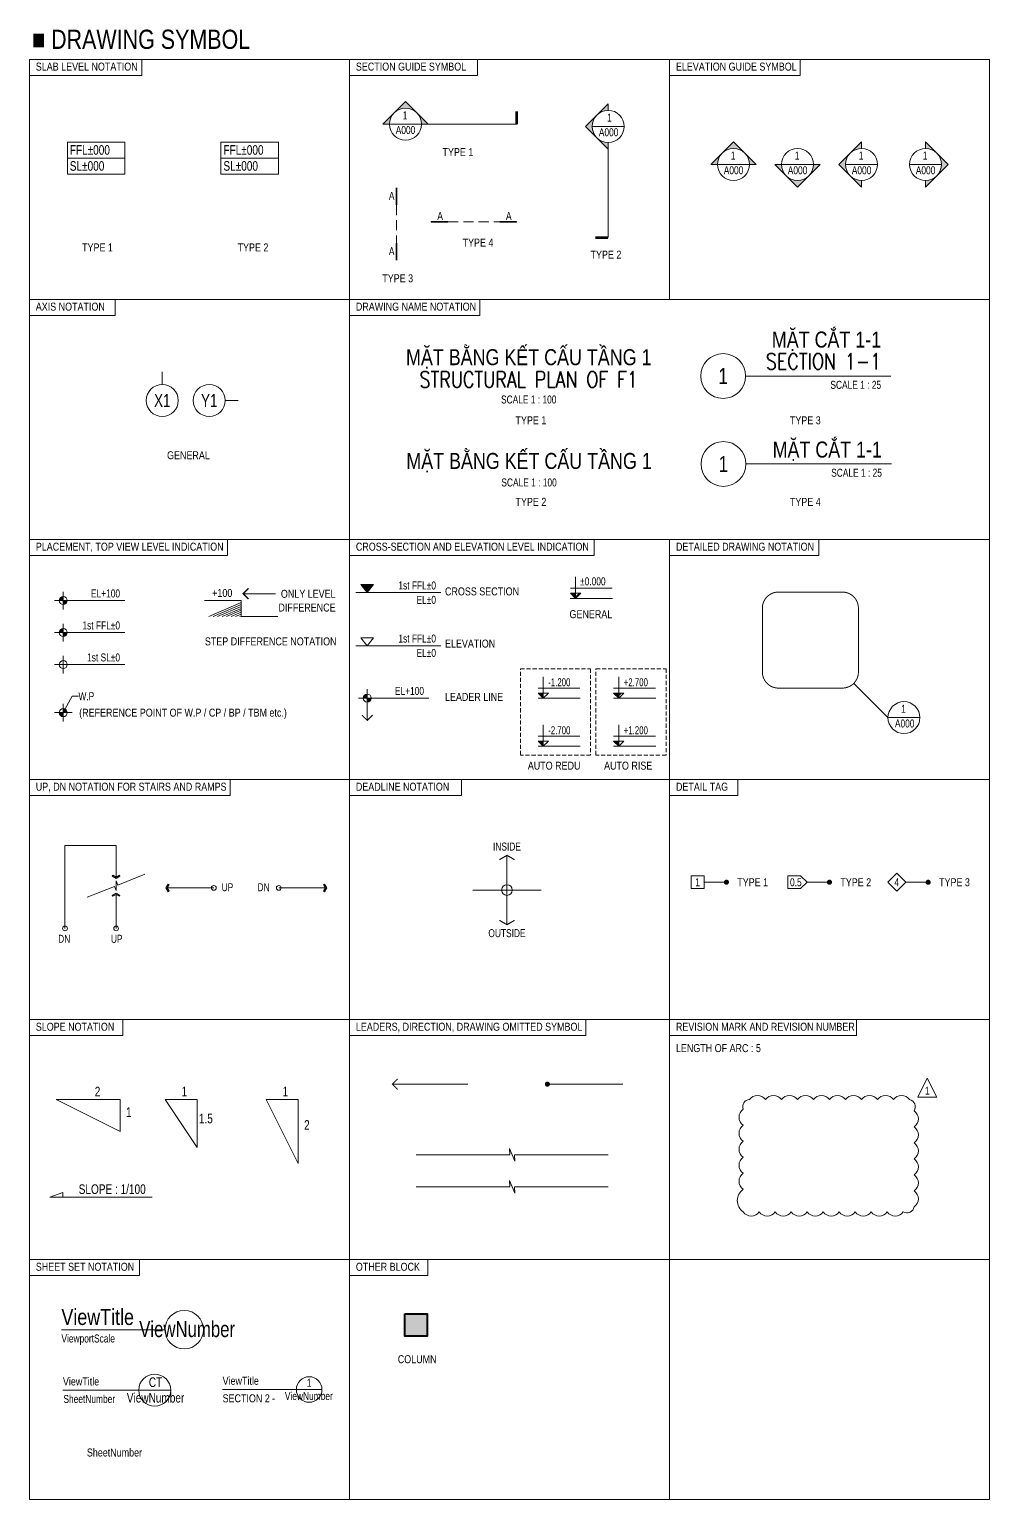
# Model space of a CAD drawing. Header units: millimetres. Extents: x -415354 to 883813, y -531490 to 486716.
# Drawn here: x -389900 to -359900, y 93371 to 139309 of the extents above; entities that cross this region are included whole.
import ezdxf
from ezdxf.enums import TextEntityAlignment as Align

# ---------------------------------------------------------------- set-up
doc = ezdxf.new("R2010")
doc.units = ezdxf.units.MM
doc.header["$MEASUREMENT"] = 0
for name, pattern in [('CEN', [62, 60, -1, 0, -1]), ('CENTER2', [1.125, 0.75, -0.125, 0.125, -0.125]), ('DASHED', [19.049999999999997, 12.7, -6.35]), ('HIDDEN2', [4.762499999999999, 3.175, -1.5875])]:
    doc.linetypes.add(name, pattern=pattern)
for name, color, linetype, lineweight in [('NDC_FRAME', 7, 'Continuous', 20), ('NDC_S-COLUMN', 4, 'Continuous', 40), ('NDC_S_ANNO', 7, 'Continuous', 20), ('NDC_S_AXIS', 5, 'CENTER2', 13), ('NDC_S_DIM', 1, 'Continuous', 15), ('NDC_S_ENG TITLE', 3, 'Continuous', 20), ('NDC_S_HATCH COLUMN AND WALL', 251, 'Continuous', 13), ('NDC_S_HIDDEN', 8, 'HIDDEN2', 13), ('NDC_S_OPENING2', 9, 'DASHED', 13), ('NDC_S_SYMBOL', 1, 'Continuous', 15), ('NDC_S_TEXT SYMBOL', 7, 'Continuous', 20), ('NDC_S_THIN LINE', 8, 'Continuous', 9), ('NDC_S_VN TEXT', 7, 'Continuous', 20), ('NDC_S_VN TITLE', 6, 'Continuous', 35)]:
    doc.layers.add(name, color=color, linetype=linetype, lineweight=lineweight)
doc.layers.add('NDC_S_REVISION', color=18, linetype='Continuous', lineweight=20, plot=False)
doc.styles.add('NDC_ANNO', font='', dxfattribs={"width": 0.8})
doc.styles.add('NDC_DIM', font='', dxfattribs={"width": 0.75})
doc.styles.add('NDC_EN TXT', font='romans.shx', dxfattribs={"width": 0.8})
doc.styles.add('NDC_VIE TXT', font='arial.ttf', dxfattribs={"width": 0.8})
doc.styles.get('NDC_ANNO').set_extended_font_data('Dotum')
doc.styles.get('NDC_DIM').set_extended_font_data('Dotum')

# ---------------------------------------------------------------- blocks, each defined once
blk = doc.blocks.new('kata_block_CT')
at = {"layer": 'NDC_S_ANNO'}
blk.add_hatch(color=3, dxfattribs=at).paths.add_polyline_path([(0, 1.596954857557648), (-1.612010908633238, 1.596954857557648), (0, 0)])
at = {"layer": 'NDC_S_ANNO', "ltscale": 50}
h = blk.add_hatch(dxfattribs=at)
h.set_pattern_fill('ANSI31', color=256, scale=1.406250541793835, style=0)
h.set_pattern_definition([(45.00000000000001, (0, 5.456968210637569e-12), (-3.157122508925224, 3.157122508925225), [])])
h.paths.add_polyline_path([(0, 1.596954857557648), (0, 0), (1.612010908924276, 1.596954857557648)])
for p, q in [((11.56125648126181, 5.456968210637569e-12), (-1.63869572513795, 5.456968210637569e-12)), ((-1.592704896858777, 3.140833880479477), (11.46947077315417, 3.140833880479477))]:
    blk.add_line(p, q, dxfattribs=at)
for points in [[(0, 6.69495074864426), (0, 0)], [(0, 0), (-1.612010908924276, 1.596954857557648), (0, 1.596954857557648)], [(0, 0), (1.612010908924276, 1.596954857557648), (0, 1.596954857557648)]]:
    blk.add_lwpolyline(points, dxfattribs=at)
at = {"layer": 'NDC_S_ANNO', "color": 8, "ltscale": 50}
blk.add_lwpolyline([(0, 0), (-1.612010908633238, 1.596954857557648), (0, 1.596954857557648)], dxfattribs=at)
at = {"layer": 'NDC_S_TEXT SYMBOL', "color": 3, "style": 'NDC_ANNO', "width": 0.8}
blk.add_attdef('CT', (1.409564409346785, 4.068271311703938), '', height=2.5, dxfattribs=at)
blk = doc.blocks.new('*U782')
at = {"layer": 'NDC_S_ANNO'}
blk.add_line((0, 0), (-32.35554291820154, 0), dxfattribs=at)
blk.add_circle((6, -7.347880794884119e-16), 6, dxfattribs=at)
at = {"layer": 'NDC_S_TEXT SYMBOL', "color": 6, "linetype": 'ByBlock', "lineweight": -2, "style": 'NDC_VIE TXT', "width": 0.8, "flags": 8}
blk.add_attdef('VIEWTITLE', (-32.35554291820154, 1.470649532882817), '', height=5, dxfattribs=at)
at = {"layer": 'NDC_S_TEXT SYMBOL', "color": 0, "linetype": 'ByBlock', "lineweight": -2, "style": 'NDC_ANNO', "width": 0.8, "flags": 8}
blk.add_attdef('NO.', text='', height=5, dxfattribs=at).set_placement((6.916514236014336, 0.2785440091975027), align=Align.MIDDLE)
at = {"layer": 'NDC_S_TEXT SYMBOL', "color": 3, "lineweight": 25, "style": 'NDC_ANNO', "width": 0.8, "flags": 8}
blk.add_attdef('SCALE', (-32.35554291820154, -3.998868953555331), '', height=2.5, dxfattribs=at)
blk = doc.blocks.new('*U783')
at = {"layer": 'NDC_S_ANNO'}
blk.add_line((10, -6.123233995736766e-16), (-23.67175041808426, 0), dxfattribs=at)
blk.add_circle((5, -6.123233995736766e-16), 5, dxfattribs=at)
at = {"layer": 'NDC_S_TEXT SYMBOL', "color": 6, "linetype": 'ByBlock', "lineweight": -2, "style": 'NDC_VIE TXT', "width": 0.8, "flags": 8}
blk.add_attdef('VIEWTITLE', (-23.67175041808426, 1.470649532882817), '', height=2.5, dxfattribs=at)
at = {"layer": 'NDC_S_TEXT SYMBOL', "linetype": 'ByBlock', "lineweight": -2, "style": 'NDC_ANNO', "width": 0.8, "flags": 8}
for tag, p in [('CHITIET', (5.268843111116439, 2.490300879522692)), ('NO.', (5.268843111116439, -2.310829932335765))]:
    blk.add_attdef(tag, text='', height=3, dxfattribs=at).set_placement(p, align=Align.MIDDLE)
at = {"layer": 'NDC_S_TEXT SYMBOL', "color": 3, "lineweight": 25, "style": 'NDC_ANNO', "width": 0.8, "flags": 8}
blk.add_attdef('C/REF', (-23.50983268459007, -3.998868953555331), '', height=2.5, dxfattribs=at)
blk = doc.blocks.new('*U784')
at = {"layer": 'NDC_S_ANNO'}
blk.add_line((4, 0), (-27.04443883454456, 0), dxfattribs=at)
blk.add_circle((0, 0), 4, dxfattribs=at)
at = {"layer": 'NDC_S_TEXT SYMBOL', "color": 0, "linetype": 'ByBlock', "lineweight": -2, "style": 'NDC_VIE TXT', "width": 0.8}
blk.add_attdef('TITLE', (-27.04443883454456, 1.470649532882817), '', height=2.5, dxfattribs=at)
at = {"layer": 'NDC_S_TEXT SYMBOL', "linetype": 'ByBlock', "lineweight": -2, "style": 'NDC_ANNO', "width": 0.8}
blk.add_attdef('DETT', text='', height=2.5, dxfattribs=at).set_placement((0, 2.08916092661093), align=Align.MIDDLE)
at = {"layer": 'NDC_S_TEXT SYMBOL', "color": 6, "linetype": 'ByBlock', "lineweight": -2, "style": 'NDC_VIE TXT', "width": 0.8}
blk.add_attdef('SECTDET2', (-27.04443883454456, -3.998868953555327), '', height=2.5, dxfattribs=at)
at = {"layer": 'NDC_S_TEXT SYMBOL', "color": 3, "lineweight": 25, "style": 'NDC_VIE TXT', "width": 0.8, "flags": 8}
blk.add_attdef('C/REF', (-11.58663159167423, -3.998868953555326), '', height=2.5, dxfattribs=at)
at = {"layer": 'NDC_S_TEXT SYMBOL', "color": 3, "lineweight": 35, "style": 'NDC_ANNO', "width": 0.8}
blk.add_attdef('NUMBER', text='', height=2.5, dxfattribs=at).set_placement((-0.1082291598075997, -1.981368320581264), align=Align.MIDDLE)
blk = doc.blocks.new('Block Callout 3')
at = {"layer": 'NDC_S_TEXT SYMBOL', "color": 6, "ltscale": 0.005, "style": 'NDC_VIE TXT', "width": 0.8, "flags": 8}
blk.add_attdef('NUMBER', (0, 0), '', height=2.5, dxfattribs=at)
blk = doc.blocks.new('CD')
at = {"layer": 'NDC_S_ANNO'}
blk.add_hatch(color=3, dxfattribs=at).paths.add_polyline_path([(5.820766091346741e-10, 159.6954857552046), (-161.2010908627417, 159.6954857552046), (5.820766091346741e-10, -5.529727786779404e-10)])
at = {"layer": 'NDC_S_ANNO', "ltscale": 50}
h = blk.add_hatch(dxfattribs=at)
h.set_pattern_fill('ANSI31', color=256, scale=140.6250541793833, style=0)
h.set_pattern_definition([(45, (5.820766091346741e-10, 0), (-315.7122508925224, 315.7122508925224), [])])
h.paths.add_polyline_path([(5.820766091346741e-10, 159.6954857552046), (5.820766091346741e-10, -5.529727786779404e-10), (161.2010908930097, 159.6954857552046)])
for p, q in [((1156.125648126763, 0), (-163.8695725132129, 0)), ((-159.2704896852956, 314.0833880473947), (1146.947077315999, 314.0833880473947))]:
    blk.add_line(p, q, dxfattribs=at)
for points in [[(5.820766091346741e-10, 669.4950748638657), (5.820766091346741e-10, -5.529727786779404e-10)], [(5.820766091346741e-10, -5.529727786779404e-10), (-161.2010908627417, 159.6954857552046), (5.820766091346741e-10, 159.6954857552046)], [(5.820766091346741e-10, -5.529727786779404e-10), (161.2010908930097, 159.6954857552046), (5.820766091346741e-10, 159.6954857552046)]]:
    blk.add_lwpolyline(points, dxfattribs=at)
at = {"layer": 'NDC_S_TEXT SYMBOL', "color": 3, "style": 'NDC_DIM', "width": 0.7}
blk.add_attdef('COT', (153.9534816145897, 374.6377722059842), '', height=250, dxfattribs=at)
blk = doc.blocks.new('MARK3A')
at = {"layer": 'NDC_S_ANNO'}
h = blk.add_hatch(color=256, dxfattribs=at)
h.paths.add_polyline_path([(3.535533905029297, 3.535533908754587), (0, 7.071067811921239), (-3.535533905029297, 3.535533903166652, -0.414213562318366)])
h.paths.add_polyline_path([(-7.071067802608013, 0), (-5, 0, -0.1989123672315575), (-3.535533905029297, 3.535533903166652)])
h.paths.add_polyline_path([(3.535533905029297, 3.535533908754587, -0.198912367582118), (5, 0), (7.071067817509174, 0)])
for p, q in [((0, 7.071067811921239), (-7.071067802608013, 0)), ((7.071067817509174, 0), (0, 7.071067811921239)), ((-7.071067802608013, 0), (-5, 0)), ((5, 0), (-5, 0)), ((5, 0), (7.071067810058594, 0))]:
    blk.add_line(p, q, dxfattribs=at)
blk.add_circle((0, 0), 5, dxfattribs=at)
blk = doc.blocks.new('MARK3B')
at = {"layer": 'NDC_S_ANNO'}
h = blk.add_hatch(color=256, dxfattribs=at)
h.paths.add_polyline_path([(-3.535533905029297, -3.535533903166652), (-7.071067810058594, 0), (-3.535533905029297, 3.535533903166652, 0.414213562318366)])
h.paths.add_polyline_path([(0, 7.071067806333303), (0, 5, 0.1989123672315575), (-3.535533905029297, 3.535533903166652)])
h.paths.add_polyline_path([(-3.535533905029297, -3.535533903166652, 0.198912367582118), (0, -5), (0, -7.071067817509174)])
for p, q in [((-7.071067810058594, 0), (0, 7.071067806333303)), ((0, 7.071067806333303), (0, 5)), ((0, -7.071067817509174), (-7.071067810058594, 0)), ((-5, 0), (5, 0)), ((0, -5), (0, -7.071067811921239))]:
    blk.add_line(p, q, dxfattribs=at)
blk.add_circle((0, 0), 5, dxfattribs=at)
blk = doc.blocks.new('TAG')
at = {"layer": 'NDC_S_ANNO', "linetype": 'CEN'}
blk.add_line((0, 0), (27.65909799188375, 0), dxfattribs=at)
at = {"layer": 'NDC_S_ANNO', "const_width": 0.8}
blk.add_lwpolyline([(27.65909799188375, 0), (27.65909799188375, 4)], dxfattribs=at)
blk = doc.blocks.new('MARK-P1')
at = {"layer": 'NDC_S_ANNO'}
h = blk.add_hatch(color=256, dxfattribs=at)
h.paths.add_polyline_path([(0, 1.249999990686774, 0.4142135623730951), (-1.25, -9.313225746154785e-09), (0, -9.313225746154785e-09)])
h.paths.add_polyline_path([(1.25, -9.313225746154785e-09), (0, -9.313225746154785e-09), (0, -1.250000009313226, 0.4142135623730951)])
for p, q in [((-2.750000007450581, 0), (2.749999992549419, 0)), ((0, 2.75), (0, -2.75))]:
    blk.add_line(p, q, dxfattribs=at)
blk.add_circle((0, 0), 1.25, dxfattribs=at)
blk = doc.blocks.new('MARK-P2')
at = {"layer": 'NDC_S_ANNO'}
for p, q in [((-2.750000007450581, 0), (2.749999992549419, 0)), ((0, 2.750000001862645), (0, -2.75))]:
    blk.add_line(p, q, dxfattribs=at)
blk.add_circle((0, 0), 1.25, dxfattribs=at)
blk = doc.blocks.new('MARK-P3')
at = {"layer": 'NDC_S_ANNO'}
h = blk.add_hatch(color=256, dxfattribs=at)
h.paths.add_polyline_path([(1.249999992549419, -3.725290298461914e-09, 0.4142135623730951), (-7.450580596923828e-09, 1.24999999627471), (-7.450580596923828e-09, -3.725290298461914e-09)])
h.paths.add_polyline_path([(-7.450580596923828e-09, -1.25000000372529), (-7.450580596923828e-09, -3.725290298461914e-09), (-1.250000007450581, -3.725290298461914e-09, 0.4142135623730951)])
for p, q in [((2.75, 0), (-2.75, 0)), ((0, 2.75000000372529), (0, -2.74999999627471))]:
    blk.add_line(p, q, dxfattribs=at)
blk.add_circle((0, 0), 1.25, dxfattribs=at)
blk = doc.blocks.new('MARK4')
at = {"layer": 'NDC_S_ANNO'}
blk.add_line((-5, 0), (5, 0), dxfattribs=at)
blk.add_circle((0, 0), 5, dxfattribs=at)
blk = doc.blocks.new('A$C13D16E50')
at = {"layer": 'NDC_S_ANNO'}
blk.add_hatch(color=256, dxfattribs=at).paths.add_polyline_path([(0, 0), (-2, 2.5), (2, 2.5)])
blk.add_lwpolyline([(0, 0), (-2, 2.5), (2, 2.5)], close=True, dxfattribs=at)
blk = doc.blocks.new('*U772')
at = {"layer": 'NDC_S_SYMBOL'}
blk.add_line((3.061616997868383e-16, 5), (4.286263797015736e-16, 9), dxfattribs=at)
blk.add_circle((0, 0), 5, dxfattribs=at)
at = {"layer": 'NDC_S_TEXT SYMBOL', "color": 7, "style": 'NDC_ANNO', "width": 0.8}
blk.add_attdef('GRID', text='', height=4, dxfattribs=at).set_placement((0, 0), align=Align.MIDDLE)
blk = doc.blocks.new('*U773')
at = {"layer": 'NDC_S_SYMBOL'}
blk.add_line((5, -1.416384724411995e-15), (9, -2.427027824026856e-15), dxfattribs=at)
blk.add_circle((0, 0), 5, dxfattribs=at)
at = {"layer": 'NDC_S_TEXT SYMBOL', "color": 7, "style": 'NDC_ANNO', "width": 0.8}
blk.add_attdef('GRID', text='', height=4, rotation=270, dxfattribs=at).set_placement((0, 0), align=Align.MIDDLE)
blk = doc.blocks.new('*U774')
at = {"layer": 'NDC_S_ANNO', "linetype": 'ByBlock', "lineweight": -2}
blk.add_line((9.278846846427768e-07, 4.357142857143117), (0, -1), dxfattribs=at)
at = {"layer": 'NDC_S_ANNO', "ltscale": 0.005, "const_width": 0.5}
blk.add_lwpolyline([(0, -1), (9.278846846427768e-07, 4.357142857143117)], dxfattribs=at)
at = {"layer": 'NDC_S_TEXT SYMBOL', "linetype": 'ByBlock', "lineweight": -2, "style": 'NDC_ANNO', "width": 0.8}
blk.add_attdef('DETAIL', text='', height=2.5, dxfattribs=at).set_placement((-0.635006858396082, 1.824862175366434), align=Align.MIDDLE_RIGHT)
blk = doc.blocks.new('*U775')
at = {"layer": 'NDC_S_ANNO', "color": 0, "linetype": 'ByBlock', "lineweight": -2}
blk.add_line((-4.357142640116527, 0.002997111644365447), (1.000000217026004, 0.002999782974066001), dxfattribs=at)
at = {"layer": 'NDC_S_ANNO', "ltscale": 0.005, "const_width": 0.5}
blk.add_lwpolyline([(1.000000217026004, 0.002999782974066001), (-4.357142640116527, 0.002997111644365447)], dxfattribs=at)
at = {"layer": 'NDC_S_TEXT SYMBOL', "linetype": 'ByBlock', "lineweight": -2, "style": 'NDC_ANNO', "width": 0.8}
blk.add_attdef('DETAIL', text='', height=2.5, dxfattribs=at).set_placement((-0.635006858396082, 1.824862175366434), align=Align.MIDDLE_RIGHT)
blk = doc.blocks.new('Drawing name_symbol')
at = {"layer": 'NDC_S_ENG TITLE', "style": 'NDC_EN TXT', "width": 0.8}
blk.add_attdef('SECTDET1', text='', height=5, dxfattribs=at).set_placement((0, 1.011264427095739), align=Align.CENTER)
at = {"layer": 'NDC_S_TEXT SYMBOL', "lineweight": 25, "style": 'NDC_ANNO', "width": 0.8}
blk.add_attdef('SSCALE', text='', height=2.5, dxfattribs=at).set_placement((0, -3.998868953555331), align=Align.CENTER)
at = {"layer": 'NDC_S_VN TITLE', "style": 'NDC_VIE TXT', "width": 0.8}
blk.add_attdef('SECTDET2', text='', height=5, dxfattribs=at).set_placement((0, 7.970649532882817), align=Align.CENTER)
blk = doc.blocks.new('Drawing name_symbol2')
at = {"layer": 'NDC_S_TEXT SYMBOL', "style": 'NDC_ANNO', "width": 0.8}
blk.add_attdef('SSCALE', text='', height=2.5, dxfattribs=at).set_placement((0, -3.998868953555331), align=Align.CENTER)
at = {"layer": 'NDC_S_VN TITLE', "style": 'NDC_VIE TXT', "width": 0.8}
blk.add_attdef('SECTDET1', text='', height=5, dxfattribs=at).set_placement((0, 1.470649532882817), align=Align.CENTER)
blk = doc.blocks.new('*U778')
at = {"layer": 'NDC_S_ANNO'}
blk.add_line((0, 0), (45.35681176658893, -6.446904599144796e-15), dxfattribs=at)
blk.add_circle((-7, 0), 7, dxfattribs=at)
at = {"layer": 'NDC_S_ENG TITLE', "style": 'NDC_EN TXT', "width": 0.8}
blk.add_attdef('SECTDET1', text='', height=5, dxfattribs=at).set_placement((42.35681176658893, 4.567440829414404), align=Align.MIDDLE_RIGHT)
at = {"layer": 'NDC_S_TEXT SYMBOL', "style": 'NDC_ANNO', "width": 0.8}
blk.add_attdef('DETT', text='', height=5, dxfattribs=at).set_placement((-7, 0), align=Align.MIDDLE)
blk.add_attdef('SSCALE', text='', height=2.5, dxfattribs=at).set_placement((42.35681176658893, -1.499999998137356), align=Align.TOP_RIGHT)
at = {"layer": 'NDC_S_VN TITLE', "style": 'NDC_VIE TXT', "width": 0.8}
blk.add_attdef('SECTDET2', text='', height=5, dxfattribs=at).set_placement((42.35681176658893, 11.39873478675144), align=Align.MIDDLE_RIGHT)
blk = doc.blocks.new('*U780')
at = {"layer": 'NDC_S_ANNO'}
blk.add_line((0, 0), (45.51926172808918, -6.469994833293447e-15), dxfattribs=at)
blk.add_circle((-7, 0), 7, dxfattribs=at)
at = {"layer": 'NDC_S_TEXT SYMBOL', "style": 'NDC_ANNO', "width": 0.8}
blk.add_attdef('DETT', text='', height=5, dxfattribs=at).set_placement((-7, 0), align=Align.MIDDLE)
blk.add_attdef('SSCALE', text='', height=2.5, dxfattribs=at).set_placement((42.51926172808917, -1.499999998137356), align=Align.TOP_RIGHT)
at = {"layer": 'NDC_S_VN TITLE', "style": 'NDC_VIE TXT', "width": 0.8}
blk.add_attdef('SECTDET1', text='', height=5, dxfattribs=at).set_placement((42.51926172808917, 6.999999999999995), align=Align.TOP_RIGHT)
blk = doc.blocks.new('cot')
at = {"layer": 'NDC_S_HATCH COLUMN AND WALL', "ltscale": 0.005}
h = blk.add_hatch(color=256, dxfattribs=at)
h.dxf.hatch_style = 1
h.paths.add_polyline_path([(-0.5000000004942454, 0.4999999990697175), (0.4999999995057546, 0.4999999990692841), (0.4999999994759795, -0.5000000009307168), (-0.5000000005240205, -0.5000000009302834)])
at = {"layer": 'NDC_S-COLUMN', "ltscale": 0.005}
blk.add_lwpolyline([(-0.5000000004942454, 0.4999999990697175), (0.4999999995057546, 0.4999999990692841), (0.4999999994759795, -0.5000000009307168), (-0.5000000005240205, -0.5000000009302834)], close=True, dxfattribs=at)

msp = doc.modelspace()

# ---------------------------------------------------------------- hatches: boundary and pattern name
at = {"layer": 'NDC_S_ANNO'}
h = msp.add_hatch(dxfattribs=at)
h.set_pattern_fill('LINE', color=8, scale=1000, angle=45, style=0)
h.set_pattern_definition([(45, (-4637814193.419106, -1496706459.104278), (-88.38834764831843, 88.38834764831843), [])])
h.paths.add_polyline_path([(-384430.5583348078, 121460.0958110758), (-383285.9258642, 121460.0958110758), (-383285.9258642, 120960.0958110758), (-384430.5583348078, 120960.0958110758)])

# ---------------------------------------------------------------- linework, layer by layer
at = {"layer": 'NDC_FRAME'}
for p, q in [((-389900.2756021511, 93371.2659476318), (-389900.2756021511, 138371.2659476318)), ((-359900.2756021511, 138371.2659476318), (-389900.2756021511, 138371.2659476318)), ((-386386.0994401797, 137871.2659478181), (-386386.0994401797, 138371.2659476318)), ((-379900.2756021511, 138371.2659476318), (-379900.2756021511, 93371.2659476318)), ((-375900.2756021511, 137871.2659476318), (-375900.2756021511, 138371.2659474455)), ((-369900.2756021511, 138371.2659476318), (-369900.2756021511, 130871.2659476318)), ((-365821.2204146347, 137871.2659478181), (-365821.2204146347, 138371.2659476318)), ((-359900.2756021511, 138371.2659476318), (-359900.2756021511, 93371.2659476318)), ((-389900.2756021511, 137871.2659476318), (-386386.0994401797, 137871.2659476318)), ((-379900.2756021511, 137871.2659474455), (-375900.2756021511, 137871.2659474455)), ((-369900.2756021511, 137871.2659476318), (-365821.2204146347, 137871.2659476318)), ((-389900.2756021511, 130871.2659476318), (-359900.2756014061, 130871.2659476318)), ((-387224.505864175, 130371.2659478181), (-387224.505864175, 130871.2659476318)), ((-375828.6976043009, 130371.2659478181), (-375828.6976043009, 130871.2659476318)), ((-389900.2756021511, 130371.2659476318), (-387224.505864175, 130371.2659476318)), ((-379900.2756014061, 130371.2659476318), (-375828.6976043009, 130371.2659476318)), ((-389900.2756014061, 123371.2659476318), (-359900.275600661, 123371.2659476318)), ((-383707.8771382453, 122871.2659478181), (-383707.8771382453, 123371.2659476318)), ((-372255.6213907259, 122871.2659478181), (-372255.6213907259, 123371.2659476318)), ((-369900.2756021511, 123371.2659476318), (-369900.2756021511, 93371.2659476318)), ((-365240.3698619445, 122871.2659478181), (-365240.3698619445, 123371.2659476318)), ((-389900.2755999159, 122871.2659476318), (-383707.8771382453, 122871.2659476318)), ((-379900.275600661, 122871.2659476318), (-372255.6213907259, 122871.2659476318)), ((-369900.275601406, 122871.2659476318), (-365240.3698619445, 122871.2659476318)), ((-389900.275600661, 115871.2659476318), (-359900.2755999159, 115871.2659476318)), ((-383630.2085117861, 115371.2659468867), (-383630.2085117861, 115871.2659467005)), ((-376400.275600661, 115371.2659481906), (-376400.275600661, 115871.2659480043)), ((-367764.5022452701, 115371.2659483769), (-367764.5022452701, 115871.2659481906)), ((-389900.2755991709, 115371.2659467005), (-383630.2085117861, 115371.2659467005)), ((-379900.275600661, 115371.2659480043), (-376400.275600661, 115371.2659480043)), ((-369900.275600661, 115371.2659481906), (-367764.5022452701, 115371.2659481906)), ((-389900.2755999159, 108371.2659476318), (-359900.2755991709, 108371.2659476318)), ((-386978.0994868706, 107871.2659481906), (-386978.0994868706, 108371.2659480043)), ((-372515.6261037629, 107871.2659481906), (-372515.6261037629, 108371.2659480043)), ((-364057.889647446, 107871.2659476318), (-364057.889647446, 108371.2659474455)), ((-389900.2755984258, 107871.2659480043), (-386978.0994868706, 107871.2659480043)), ((-379900.2755984258, 107871.2659480043), (-372515.6261037629, 107871.2659480043)), ((-369900.2755984258, 107871.2659474455), (-364057.889647446, 107871.2659474455)), ((-389900.2755991709, 100871.2659476318), (-359900.2755984258, 100871.2659476318)), ((-386464.9680670844, 100371.2659481906), (-386464.9680670844, 100871.2659480043)), ((-377449.2394994677, 100371.2659481906), (-377449.2394994677, 100871.2659480044)), ((-389900.2755976808, 100371.2659480043), (-386464.9680670844, 100371.2659480043)), ((-379900.2755976807, 100371.2659480044), (-377449.2394994677, 100371.2659480044)), ((-389900.2755984258, 93371.2659476318), (-359900.2755976808, 93371.2659476318))]:
    msp.add_line(p, q, dxfattribs=at)
at = {"layer": 'NDC_S_ANNO'}
for p, q in [((-388714.8365158652, 135789.7887071588), (-388714.8365158652, 134789.7887071588)), ((-388714.8365158652, 134789.7887071588), (-388714.8365158652, 135789.7887071588)), ((-383914.3120754044, 135789.7887071588), (-383914.3120754044, 134789.7887071588)), ((-383914.3120754044, 134789.7887071588), (-383914.3120754044, 135789.7887071588)), ((-388714.8365158652, 135289.7887071588), (-386914.8365151202, 135289.7887071588)), ((-383914.3120754044, 135289.7887071588), (-382114.3120746593, 135289.7887071588)), ((-388567.8005225551, 121460.0958097719), (-386917.80052181, 121460.0958101445)), ((-383222.3284927708, 121677.6323467486), (-382207.1764206094, 121677.6323467486)), ((-377046.3028086256, 121709.3794158297), (-379696.3028086256, 121709.3794158297)), ((-388567.8005225551, 120460.0958099582), (-386917.800521065, 120460.0958101445)), ((-377046.3028086256, 120051.0156515592), (-379696.3028086256, 120051.0156515592)), ((-388567.8005225551, 119460.0958099582), (-386917.800521065, 119460.0958101445)), ((-364145.9052131971, 118874.3003288277), (-363075.9542362293, 117804.3493507423)), ((-388567.8005225551, 118474.0463430055), (-388842.8005225551, 117960.0958099582)), ((-388567.8005225551, 118474.0463430055), (-388367.8005225551, 118474.0463430055)), ((-379346.3028086256, 117719.3612996535), (-379346.3028086256, 118138.9729503588)), ((-379071.3028093706, 118413.9729503588), (-377421.3028086256, 118413.9729507313)), ((-388788.6003195834, 113805.8740278699), (-387191.3072496247, 113805.8740278699)), ((-388788.6003195834, 113805.8740278699), (-388788.6003195834, 111218.9713194959)), ((-387191.3072496247, 113805.8740278699), (-387191.3072496247, 112821.0356492542)), ((-374979.0866927956, 111334.8558139635), (-374979.0866935406, 113501.522480568)), ((-368823.3413546872, 112660.6653546931), (-368123.3413539421, 112660.6653546931)), ((-364903.2654050844, 112660.6653546931), (-365603.2654050844, 112660.6653546931)), ((-362519.157327861, 112660.6653546931), (-361819.157327861, 112660.6653546931)), ((-387191.3401245666, 111218.9713194959), (-387191.3401238215, 112280.263481661)), ((-384136.662279774, 112483.9231913902), (-385596.2856508386, 112483.9231917628)), ((-382109.4804070485, 112483.9231913902), (-380649.8570374739, 112483.9231917628)), ((-373911.9614289854, 112418.1891473589), (-376046.2119558607, 112418.1891473589))]:
    msp.add_line(p, q, dxfattribs=at)
for points in [[(-388714.8365158652, 135789.7887071588), (-386914.8365151202, 135789.7887071588), (-386914.8365151202, 134789.7887071588), (-388714.8365158652, 134789.7887071588)], [(-383914.3120754044, 135789.7887071588), (-382114.3120746593, 135789.7887071588), (-382114.3120746593, 134789.7887071588), (-383914.3120754044, 134789.7887071588)], [(-384430.5583348078, 121460.0958110758), (-383285.9258642, 121460.0958110758), (-383285.9258642, 120960.0958110758), (-382141.2933935923, 120960.0958110758)], [(-379346.3028086256, 120051.0156515592), (-379546.3028086256, 120301.0156515592), (-379146.3028086256, 120301.0156515592), (-379346.3028086256, 120051.0156515592)], [(-386291.3401245666, 112910.6401104473), (-387142.4270808292, 112570.2053282403), (-387191.3401245666, 112700.6401110434), (-387191.3401245666, 112400.6401110434), (-387240.253168304, 112531.0748931014), (-388091.3401245666, 112190.6401108943)], [(-387088.530427177, 112880.1510404788), (-387071.0304036331, 112849.8401109122), (-387191.3401245666, 112780.6401107453), (-387311.3401248646, 112849.9221432947), (-387293.8401236725, 112880.2330326282), (-387191.3072496247, 112821.0356492542), (-387088.530427177, 112880.1510404788)], [(-385537.1513507855, 112586.7328884073), (-385567.4622796071, 112604.2329115786), (-385636.662279774, 112483.9231913902), (-385567.3802472246, 112363.9231914647), (-385537.0693586362, 112381.4231919118), (-385596.2667412651, 112483.9560663321), (-385537.1513507855, 112586.7328884073)], [(-380708.9724279535, 112586.700013838), (-380678.6614991319, 112604.2000370093), (-380609.461498965, 112483.8903168209), (-380678.7435315144, 112363.8903168954), (-380709.0544201029, 112381.3903173425), (-380649.8570374739, 112483.9231917628), (-380708.9724279535, 112586.700013838)], [(-369223.3413539421, 112860.6653526442), (-368823.3413546872, 112860.6653548793), (-368823.3413539421, 112460.6653545068), (-369223.3413539421, 112460.6653541343), (-369223.3413539421, 112860.6653526442)], [(-365803.2654043394, 112860.665353948), (-365603.2654050844, 112660.6653546931), (-365803.2654035943, 112460.6653533892), (-366203.2654035943, 112460.6653530167), (-366203.2654035943, 112860.6653515266), (-365803.2654043394, 112860.6653537618)], [(-363084.8427513246, 112660.665353203), (-362802.0000407104, 112943.5080675425), (-362519.157327861, 112660.6653546931), (-362802.0000399653, 112377.8226425888), (-363084.8427513246, 112660.665353203)], [(-387088.530427177, 112221.1291816079), (-387071.0304036331, 112251.4401111745), (-387191.3401245666, 112320.6401113414), (-387311.3401248646, 112251.358078792), (-387293.8401236725, 112221.0471894585), (-387191.3072496247, 112280.2445728325), (-387088.530427177, 112221.1291816079)], [(-388857.1349917305, 102821.6130364012), (-388857.1349917305, 102971.6130365875), (-389257.1349917305, 102821.6130364012), (-386065.9393398417, 102821.6130364012)]]:
    msp.add_lwpolyline(points, dxfattribs=at)
for points, const_width in [([(-383055.6618263525, 121844.299013912), (-383222.3284927708, 121677.6323467486), (-383055.6618263525, 121510.9656803303)], 41.66666666666666), ([(-379179.6361414622, 117886.0279660718), (-379346.3028086256, 117719.3612996535), (-379512.9694750439, 117886.0279660718)], 35), ([(-375216.4263793979, 113364.4943498654), (-374979.0866942857, 113501.5224809406), (-374741.7470076833, 113364.4943491203)], 35), ([(-375216.426380888, 111471.8839461562), (-374979.0866950307, 111334.8558154536), (-374741.7470091734, 111471.8839469013)], 35)]:
    msp.add_lwpolyline(points, dxfattribs=dict(at, const_width=const_width))
at = {"layer": 'NDC_S_ANNO', "linetype": 'HIDDEN2', "ltscale": 100, "const_width": 30}
msp.add_lwpolyline([(-363999.4586037, 119227.8537195169, -0.4142135622276136), (-364499.4586044451, 118727.8537195169), (-366499.4586051902, 118727.8537195169, -0.414213562460384), (-366999.4586051902, 119227.8537195169), (-366999.4586037, 121227.8537195169, -0.4142135622785321), (-366499.4586044451, 121727.8537195169), (-364499.4586044451, 121727.8537195169, -0.4142135624785692), (-363999.4586037, 121227.8537195169)], format="xyb", close=True, dxfattribs=at)
at = {"layer": 'NDC_S_ANNO', "const_width": 80}
for points in [[(-368163.3413537931, 112660.6653550656, 1), (-368083.3413540911, 112660.6653550656, 1)], [(-364943.2654049354, 112660.6653550656, 1), (-364863.2654052334, 112660.6653550656, 1)], [(-361859.157327712, 112660.6653550656, 1), (-361779.15732801, 112660.6653550656, 1)]]:
    msp.add_lwpolyline(points, format="xyb", close=True, dxfattribs=at)
at = {"layer": 'NDC_S_ANNO'}
for points in [[(-387064.1889212978, 105877.4835025218), (-387064.1889212978, 104877.4835025218), (-389064.1889212978, 105877.4835025218)], [(-384657.7154217613, 105877.4835012179), (-384657.7154217613, 104377.4835012179), (-385657.7154217613, 105877.4835012179)], [(-381501.5368042839, 105877.4835025218), (-381501.5368042839, 103877.4835025218), (-382501.5368042839, 105877.4835025218)]]:
    msp.add_lwpolyline(points, close=True, dxfattribs=at)
for centre, radius in [((-384136.662279774, 112483.9231913902), 75), ((-382109.4804070485, 112483.9231913902), 75), ((-374979.0866935406, 112418.1891481039), 166.6666666666667), ((-388788.6003195834, 111218.9713194959), 75), ((-387191.3401245666, 111218.9713194959), 75)]:
    msp.add_circle(centre, radius, dxfattribs=at)
at = {"layer": 'NDC_S_HIDDEN', "ltscale": 100}
for p, q in [((-378431.5275569259, 133825.8187692317), (-378431.5274641374, 132633.0613249409)), ((-376817.7299819899, 133299.2496888941), (-375208.3073506322, 133299.2496888941))]:
    msp.add_line(p, q, dxfattribs=at)
at = {"layer": 'NDC_S_OPENING2', "ltscale": 10, "elevation": -5.332111246215604e-07}
for points in [[(-374558.0349982057, 119331.8736415625), (-372367.0939918619, 119331.8736415625), (-372367.0939918619, 116635.0285143277), (-374558.0349982057, 116635.0285143277)], [(-372199.1457736676, 119331.8736415625), (-370008.2047673237, 119331.8736415625), (-370008.2047673237, 116635.0285143277), (-372199.1457736676, 116635.0285143277)]]:
    msp.add_lwpolyline(points, close=True, dxfattribs=at)
at = {"layer": 'NDC_S_REVISION'}
msp.add_lwpolyline([(-361846.6743618952, 106541.2831341926), (-362146.6743618952, 105941.2831341926), (-361546.6743618952, 105941.2831341926)], close=True, dxfattribs=at)
msp.add_lwpolyline([(-367598.9697473617, 102360.118531278, 0.52056705), (-367098.9697473617, 102360.118531278, 0.52056705), (-366598.9697473617, 102360.118531278, 0.52056705), (-366098.9697473617, 102360.118531278, 0.52056705), (-365598.9697473617, 102360.118531278, 0.52056705), (-365098.9697473617, 102360.118531278, 0.52056705), (-364598.9697473617, 102360.118531278, 0.52056705), (-364098.9697473617, 102360.118531278, 0.52056705), (-363598.9697473617, 102360.118531278, 0.52056705), (-363098.9697473617, 102360.118531278, 0.52056705), (-362598.9697473617, 102360.118531278, 0.52056705), (-362256.2713846638, 102517.4201685802, 0.52056705), (-362256.2713846638, 103017.4201685802, 0.52056705), (-362256.2713846638, 103517.4201685802, 0.52056705), (-362256.2713846638, 104017.4201685802, 0.52056705), (-362256.2713846638, 104517.4201685802, 0.52056705), (-362256.2713846638, 105017.4201685802, 0.52056705), (-362256.2713846638, 105517.4201685802, 0.52056705), (-362402.8808645361, 105870.8106887079, 0.52056705), (-362902.8808645361, 105870.8106887079, 0.52056705), (-363402.8808645361, 105870.8106887079, 0.52056705), (-363902.8808645361, 105870.8106887079, 0.52056705), (-364402.8808645361, 105870.8106887079, 0.52056705), (-364902.8808645361, 105870.8106887079, 0.52056705), (-365402.8808645361, 105870.8106887079, 0.52056705), (-365902.8808645361, 105870.8106887079, 0.52056705), (-366402.8808645361, 105870.8106887079, 0.52056705), (-366902.8808645361, 105870.8106887079, 0.52056705), (-367402.8808645361, 105870.8106887079, 0.52056705), (-367598.9697473617, 105566.8995715335, 0.52056705), (-367598.9697473617, 105066.8995715335, 0.52056705), (-367598.9697473617, 104566.8995715335, 0.52056705), (-367598.9697473617, 104066.8995715335, 0.52056705), (-367598.9697473617, 103566.8995715335, 0.52056705), (-367598.9697473617, 103066.8995715335, 0.52056705)], format="xyb", close=True, dxfattribs=at)
at = {"layer": 'NDC_S_SYMBOL'}
for p, q in [((-378561.0948878377, 106352.0278565991), (-376205.6742723137, 106352.0278565991)), ((-373715.6249183267, 106352.0278565991), (-371360.2043028026, 106352.0278565991))]:
    msp.add_line(p, q, dxfattribs=at)
at = {"layer": 'NDC_S_SYMBOL', "const_width": 35}
msp.add_lwpolyline([(-378394.4282214194, 106185.3611899945), (-378561.0948878377, 106352.0278565991), (-378394.4282214194, 106518.6945233899)], dxfattribs=at)
at = {"layer": 'NDC_S_SYMBOL', "const_width": 80}
msp.add_lwpolyline([(-373755.6249181777, 106352.0278569716, 1), (-373675.6249184757, 106352.0278569716, 1)], format="xyb", close=True, dxfattribs=at)
at = {"layer": 'NDC_S_SYMBOL'}
for points in [[(-377817.9031307469, 104146.2704089346), (-374893.5553053985, 104146.2704089346), (-374897.9031311939, 104346.2704089346), (-374737.9031302998, 103946.270408562), (-374742.2509568403, 104146.2704089346), (-371817.9031307469, 104146.2704089346)], [(-377817.9031307469, 103146.2704089346), (-374893.5553053985, 103146.2704089346), (-374897.9031311939, 103346.2704089346), (-374737.9031302998, 102946.270408562), (-374742.2509568403, 103146.2704089346), (-371817.9031307469, 103146.2704089346)]]:
    msp.add_lwpolyline(points, dxfattribs=at)

# ---------------------------------------------------------------- block references
at = {"xscale": 700, "yscale": 700}
msp.add_blockref('cot', (-377825.6064365271, 98830.34602873371), dxfattribs=at)
at = {"ltscale": 0.005}
ref = msp.add_blockref('Block Callout 3', (-388104.8819396532, 94717.41730579169), dxfattribs=dict(at, xscale=100, yscale=100, zscale=100))
ref.add_attrib('NUMBER', 'SheetNumber', (-388104.8819396532, 94717.41730579169), dxfattribs={"layer": 'NDC_S_TEXT SYMBOL', "color": 6, "ltscale": 0.005, "height": 250, "style": 'NDC_VIE TXT', "width": 0.8})
at = {"layer": 'NDC_S_ANNO', "yscale": 100, "zscale": 100}
for name, p, xscale in [('MARK3A', (-378149.3301432607, 136347.1594157043), 100), ('MARK3B', (-371818.0068764602, 136277.8544793139), 100), ('TAG', (-377442.2233615098, 136347.1594153318), 100), ('MARK3B', (-363900.2756021511, 135090.0159476318), 100), ('MARK3B', (-361900.2756021511, 135090.0159476318), -100), ('MARK-P1', (-388842.80052181, 121460.0958097719), 100), ('A$C13D16E50', (-379346.3028086256, 121709.3794158297), 100), ('MARK-P1', (-388842.80052181, 120460.0958099582), 100), ('MARK-P2', (-388842.80052181, 119460.0958099582), 100), ('MARK-P1', (-379346.3028086256, 118413.9729503588), 100), ('MARK-P3', (-388842.8005225551, 117960.0958099582), 100), ('MARK4', (-362575.9542362293, 117804.3493507423), 100)]:
    msp.add_blockref(name, p, dxfattribs=dict(at, xscale=xscale))
at = {"layer": 'NDC_S_ANNO', "xscale": -100, "yscale": 100, "zscale": 100, "rotation": 90}
msp.add_blockref('TAG', (-371818.0068764602, 135570.747697563), dxfattribs=at)
at = {"layer": 'NDC_S_ANNO', "xscale": 100, "yscale": 100, "zscale": 100}
for name, p, values in [('Drawing name_symbol', (-374299.107415527, 128019.8435448832), {'SECTDET1': 'STRUCTURAL PLAN OF F1', 'SECTDET2': 'MẶT BẰNG KẾT CẤU TẦNG 1', 'SSCALE': 'SCALE 1 : 100'}), ('kata_block_CT', (-372836.9345306032, 121530.5415757494), {'CT': '%%p0.000'})]:
    msp.add_blockref(name, p, dxfattribs=at).add_auto_attribs(values)
at = {"layer": 'NDC_S_ANNO'}
ref = msp.add_blockref('*U782', (-385663.8128519498, 98680.07613560482), dxfattribs=dict(at, xscale=100, yscale=100, zscale=100))
ref.add_attrib('VIEWTITLE', 'ViewTitle', (-388899.3671437699, 98827.14108889308), dxfattribs={"layer": 'NDC_S_TEXT SYMBOL', "color": 6, "linetype": 'ByBlock', "lineweight": -2, "height": 500, "style": 'NDC_VIE TXT', "width": 0.8})
ref.add_attrib('NO.', 'ViewNumber', dxfattribs={"layer": 'NDC_S_TEXT SYMBOL', "color": 0, "linetype": 'ByBlock', "lineweight": -2, "height": 500, "style": 'NDC_ANNO', "width": 0.8}).set_placement((-384972.1614283483, 98707.93053652457), align=Align.MIDDLE)
ref.add_attrib('SCALE', 'ViewportScale', (-388899.3671437699, 98280.18924024928), dxfattribs={"layer": 'NDC_S_TEXT SYMBOL', "color": 3, "lineweight": 25, "height": 250, "style": 'NDC_ANNO', "width": 0.8})
at = {"layer": 'NDC_S_AXIS', "xscale": 100, "yscale": 100, "zscale": 100}
msp.add_blockref('*U772', (-385749.0088517526, 127713.2161905858), dxfattribs=at).add_auto_attribs({'GRID': 'X1'})
at = {"layer": 'NDC_S_AXIS'}
ref = msp.add_blockref('*U773', (-384281.8006193386, 127713.2161905858), dxfattribs=dict(at, xscale=100, yscale=100, zscale=100))
ref.add_attrib('GRID', 'Y1', dxfattribs={"layer": 'NDC_S_TEXT SYMBOL', "color": 7, "height": 400, "style": 'NDC_ANNO', "width": 0.8}).set_placement((-384281.8006193386, 127713.2161905858), align=Align.MIDDLE)
at = {"layer": 'NDC_S_DIM'}
ref = msp.add_blockref('CD', (-373845.4354203846, 118410.0373777684), dxfattribs=at)
ref.add_attrib('COT', '-1.200', (-373691.48193877, 118784.6751499744), dxfattribs={"layer": '0', "color": 3, "height": 250, "style": 'NDC_DIM', "width": 0.75})
ref = msp.add_blockref('CD', (-371486.5461958465, 118410.0373777684), dxfattribs=at)
ref.add_attrib('COT', '+2.700', (-371332.5927142319, 118784.6751499744), dxfattribs={"layer": '0', "color": 3, "height": 250, "style": 'NDC_DIM', "width": 0.75})
ref = msp.add_blockref('CD', (-373845.4354203846, 116910.0373777684), dxfattribs=at)
ref.add_attrib('COT', '-2.700', (-373691.48193877, 117284.6751499744), dxfattribs={"layer": '0', "color": 3, "height": 250, "style": 'NDC_DIM', "width": 0.75})
ref = msp.add_blockref('CD', (-371486.546195847, 116910.0373777679), dxfattribs=at)
ref.add_attrib('COT', '+1.200', (-371332.5927142325, 117284.6751499739), dxfattribs={"layer": '0', "color": 3, "height": 250, "style": 'NDC_DIM', "width": 0.75})
at = {"layer": 'NDC_S_SYMBOL', "xscale": 100, "yscale": 100, "zscale": 100}
msp.add_blockref('MARK3A', (-367900.2756021511, 135090.0159476318), dxfattribs=at)
at = {"layer": 'NDC_S_SYMBOL', "xscale": 100, "yscale": 100, "zscale": 100, "rotation": 180}
msp.add_blockref('MARK3A', (-365900.2756021511, 135090.0159476318), dxfattribs=at)
at = {"layer": 'NDC_S_SYMBOL', "xscale": 100, "yscale": 100, "zscale": 100}
for name, p in [('*U774', (-378431.5275569259, 133925.8187692317)), ('*U775', (-376917.7300036926, 133298.9497105967)), ('*U775', (-374772.5930866205, 133298.9499777297)), ('*U774', (-378431.5275569259, 132197.3470392266))]:
    msp.add_blockref(name, p, dxfattribs=at).add_auto_attribs({'DETAIL': 'A'})
at = {"layer": 'NDC_S_THIN LINE', "xscale": 100, "yscale": 100, "zscale": 100}
for name, p, values in [('*U778', (-367524.388303284, 128478.1649768494), {'SECTDET1': 'SECTION 1-1', 'SECTDET2': 'MẶT CẮT 1-1', 'DETT': '1', 'SSCALE': 'SCALE 1 : 25'}), ('*U780', (-367516.455711537, 125730.9514460437), {'SECTDET1': 'MẶT CẮT 1-1', 'DETT': '1', 'SSCALE': 'SCALE 1 : 25'}), ('Drawing name_symbol2', (-374289.4597039585, 125427.7761221692), {'SECTDET1': 'MẶT BẰNG KẾT CẤU TẦNG 1', 'SSCALE': 'SCALE 1 : 100'})]:
    msp.add_blockref(name, p, dxfattribs=at).add_auto_attribs(values)
at = {"layer": 'NDC_S_THIN LINE'}
ref = msp.add_blockref('*U783', (-386485.5685968346, 96790.4638226169), dxfattribs=dict(at, xscale=100, yscale=100, zscale=100))
ref.add_attrib('VIEWTITLE', 'ViewTitle', (-388852.7436386431, 96937.5287759052), dxfattribs={"layer": 'NDC_S_TEXT SYMBOL', "color": 6, "linetype": 'ByBlock', "lineweight": -2, "height": 250, "style": 'NDC_VIE TXT', "width": 0.8})
ref.add_attrib('CHITIET', 'CT', dxfattribs={"layer": 'NDC_S_TEXT SYMBOL', "linetype": 'ByBlock', "lineweight": -2, "height": 300, "style": 'NDC_ANNO', "width": 0.8}).set_placement((-385958.684285723, 97039.49391056917), align=Align.MIDDLE)
ref.add_attrib('C/REF', 'SheetNumber', (-388836.5518652936, 96390.5769272614), dxfattribs={"layer": 'NDC_S_TEXT SYMBOL', "color": 3, "lineweight": 25, "height": 250, "style": 'NDC_ANNO', "width": 0.8})
ref.add_attrib('NO.', 'ViewNumber', dxfattribs={"layer": 'NDC_S_TEXT SYMBOL', "linetype": 'ByBlock', "lineweight": -2, "height": 300, "style": 'NDC_ANNO', "width": 0.8}).set_placement((-385958.684285723, 96559.38082938333), align=Align.MIDDLE)
ref = msp.add_blockref('*U784', (-381159.2009487906, 96810.92755673121), dxfattribs=dict(at, xscale=100, yscale=100, zscale=100))
ref.add_attrib('TITLE', 'ViewTitle', (-383863.6448322451, 96957.99251001951), dxfattribs={"layer": 'NDC_S_TEXT SYMBOL', "color": 0, "linetype": 'ByBlock', "lineweight": -2, "height": 250, "style": 'NDC_VIE TXT', "width": 0.8})
ref.add_attrib('SECTDET2', 'SECTION 2', (-383863.6448322451, 96411.04066137568), dxfattribs={"layer": 'NDC_S_TEXT SYMBOL', "color": 6, "linetype": 'ByBlock', "lineweight": -2, "height": 250, "style": 'NDC_VIE TXT', "width": 0.8})
ref.add_attrib('DETT', '1', dxfattribs={"layer": 'NDC_S_TEXT SYMBOL', "linetype": 'ByBlock', "lineweight": -2, "height": 250, "style": 'NDC_ANNO', "width": 0.8}).set_placement((-381159.2009487906, 97019.8436493923), align=Align.MIDDLE)
ref.add_attrib('NUMBER', 'ViewNumber', dxfattribs={"layer": 'NDC_S_TEXT SYMBOL', "color": 3, "lineweight": 35, "height": 250, "style": 'NDC_ANNO', "width": 0.8}).set_placement((-381170.0238647714, 96612.7907246731), align=Align.MIDDLE)
ref.add_attrib('C/REF', '-', (-382317.864107958, 96411.04066137568), dxfattribs={"layer": 'NDC_S_TEXT SYMBOL', "color": 3, "lineweight": 25, "height": 250, "style": 'NDC_VIE TXT', "width": 0.8})

# ---------------------------------------------------------------- texts
at = {"layer": 'NDC_S_ANNO', "style": 'NDC_ANNO', "width": 0.8}
for s, p in [('EL+100', (-387067.80052181, 121685.0958095857)), ('1st FFL%%P0', (-387067.80052181, 120685.0958095857)), ('1st SL%%P0', (-387067.80052181, 119685.0958097719))]:
    msp.add_text(s, height=250, dxfattribs=at).set_placement(p, align=Align.MIDDLE_RIGHT)
msp.add_text('W.P', height=250, dxfattribs=at).set_placement((-388367.8005225551, 118474.0463430055), align=Align.MIDDLE_LEFT)
at = {"layer": 'NDC_S_REVISION', "style": 'NDC_ANNO', "width": 0.8}
msp.add_text('1', height=250, dxfattribs=at).set_placement((-361846.6743618952, 106149.1292309094), align=Align.MIDDLE)
at = {"layer": 'NDC_S_TEXT SYMBOL', "style": 'NDC_ANNO', "width": 0.8}
for s, height, p in [('1', 250, (-378236.4444572506, 136622.3660694781)), ('1', 250, (-371849.6425632154, 136553.0611334603)), ('FFL%%P000', 300, (-388638.9824796533, 135542.2147711732)), ('FFL%%P000', 300, (-383838.4580391924, 135542.2147711732)), ('SL%%P000', 300, (-388638.9824796533, 135042.2147711732)), ('SL%%P000', 300, (-383838.4580391924, 135042.2147711732)), ('1', 250, (-367987.3899146509, 135365.2226015918)), ('1', 250, (-365987.3899146509, 135365.2226015918)), ('1', 250, (-363987.3899131608, 135365.222601033)), ('1', 250, (-361987.3899131608, 135365.222601033)), ('1', 250, (-362663.068547984, 118079.5560039573)), ('UP', 250, (-383895.2556870473, 112505.0358461209)), ('DN', 250, (-382774.0988947046, 112505.0358461209)), (' DN', 250, (-389074.9601199818, 110893.3842198916)), ('UP', 250, (-387354.0043033254, 110893.3842198916))]:
    msp.add_text(s, height=height, dxfattribs=at).set_placement(p, align=Align.MIDDLE_LEFT)
for s, height, p in [('A000', 250, (-378149.3301432607, 136164.2367337245)), ('A000', 250, (-371803.6047007655, 136094.9317969616)), ('A000', 250, (-367900.2756028962, 134907.093265652)), ('A000', 250, (-365900.2756028962, 134907.093265652)), ('A000', 250, (-363900.2756021511, 134907.0932650932)), ('A000', 250, (-361900.2756021511, 134907.0932650932)), ('INSIDE', 250, (-374979.0866935406, 113775.2768019793)), ('1', 250, (-369023.3413546872, 112660.665353948)), ('0.5', 250, (-365954.1023861723, 112660.6653528304)), ('4', 250, (-362802.0000399653, 112660.6653537618)), ('OUTSIDE', 250, (-374979.0866927956, 111070.214482641)), ('2 ', 300, (-387727.2733992291, 106123.6313498836)), ('1', 300, (-385057.7154202712, 106123.6313498836)), ('1', 300, (-381901.5368042839, 106123.6313498836)), ('1', 300, (-386794.0675406111, 105477.4835025218)), ('1.5', 300, (-384387.5940395845, 105277.4835025218)), ('2', 300, (-381231.4154235972, 105077.4835025218))]:
    msp.add_text(s, height=height, dxfattribs=at).set_placement(p, align=Align.MIDDLE_CENTER)
for s, height, p in [('1st FFL%%P0', 250, (-377196.3028078805, 121934.3794152709)), ('EL%%P0', 250, (-377196.3028078805, 121484.3794154571)), ('1st FFL%%P0', 250, (-377196.3028093706, 120276.0156508142)), ('EL%%P0', 250, (-377196.3028093706, 119826.0156510004)), ('EL+100', 250, (-377571.3028086256, 118638.9729501726)), ('SLOPE : 1/100', 300, (-386265.9393398417, 103071.6130364012))]:
    msp.add_text(s, height=height, dxfattribs=at).set_placement(p, align=Align.MIDDLE_RIGHT)
msp.add_text('A000', height=250, dxfattribs=at).set_placement((-362552.9224002262, 117621.4266680174), align=Align.MIDDLE)
at = {"layer": 'NDC_S_VN TEXT', "color": 3, "style": 'NDC_VIE TXT', "width": 0.8}
for s, height, p in [('■ DRAWING SYMBOL ', 600, (-389814.0397898447, 138999.7550861903)), ('SLAB LEVEL NOTATION', 250, (-389700.2756021511, 138146.2659476318)), ('SECTION GUIDE SYMBOL', 250, (-379700.2756021511, 138146.2659474455)), ('ELEVATION GUIDE SYMBOL', 250, (-369700.2756021511, 138146.2659476318)), ('TYPE 1', 250, (-376993.0536508634, 135474.3723732862)), ('TYPE 4', 250, (-376365.7719832109, 132646.4993600547)), ('TYPE 1', 250, (-388255.0870693814, 132496.2659476318)), ('TYPE 2', 250, (-383396.1435295236, 132496.2659476318)), ('TYPE 2', 250, (-372368.5107413269, 132270.2062478447)), ('TYPE 3', 250, (-378874.8986538187, 131532.0667502284)), ('AXIS NOTATION', 250, (-389700.2756014061, 130646.2659476318)), ('DRAWING NAME NOTATION', 250, (-379700.275600661, 130646.2659476318)), ('TYPE 1', 250, (-374712.3119925754, 127094.5733863215)), ('TYPE 3', 250, (-366138.9148474461, 127094.5733863215)), ('GENERAL', 250, (-385598.7302820342, 126002.6313057729)), ('TYPE 2', 250, (-374712.3119925754, 124547.1491433709)), ('TYPE 4', 250, (-366138.9148474461, 124547.1491433709)), ('PLACEMENT, TOP VIEW LEVEL INDICATION', 250, (-389700.2755999159, 123146.2659476318)), ('CROSS-SECTION AND ELEVATION LEVEL INDICATION', 250, (-379700.275600661, 123146.2659476318)), ('DETAILED DRAWING NOTATION', 250, (-369700.275601406, 123146.2659476318)), ('CROSS SECTION', 250, (-376915.4024075497, 121748.5624548616)), ('GENERAL', 250, (-373024.6280178711, 121037.2064325949)), ('STEP DIFFERENCE NOTATION', 250, (-384417.4495026324, 120186.4009598263)), ('ELEVATION', 250, (-376915.4024075497, 120117.8606906512)), ('LEADER LINE', 250, (-376915.4024075497, 118453.1559893907)), ('(REFERENCE POINT OF W.P / CP / BP / TBM etc.)', 250, (-388344.5373870027, 117960.5222007253)), ('AUTO REDU', 250, (-374328.3001286946, 116304.3290220726)), ('AUTO RISE', 250, (-371945.0244585242, 116304.3290220726)), ('UP, DN NOTATION FOR STAIRS AND RAMPS', 250, (-389700.2755991709, 115646.2659467005)), ('DEADLINE NOTATION', 250, (-379700.275600661, 115646.2659480043)), ('DETAIL TAG', 250, (-369700.275600661, 115646.2659481906)), ('TYPE 1', 250, (-367783.302243174, 112660.6653550656)), ('TYPE 2', 250, (-364563.2262943163, 112660.6653550656)), ('TYPE 3', 250, (-361479.1182170929, 112660.6653550656)), ('SLOPE NOTATION', 250, (-389700.2755984258, 108146.2659480043)), ('LEADERS, DIRECTION, DRAWING OMITTED SYMBOL', 250, (-379700.2755984258, 108146.2659480043)), ('REVISION MARK AND REVISION NUMBER', 250, (-369700.2755984258, 108146.2659474455)), ('LENGTH OF ARC : 5', 250, (-369700.2755991708, 107478.6890586831)), ('SHEET SET NOTATION', 250, (-389700.2755976808, 100646.2659480043)), ('OTHER BLOCK', 250, (-379700.2755976807, 100646.2659480044)), ('COLUMN', 250, (-378390.3400637664, 97758.12737394849))]:
    msp.add_text(s, height=height, dxfattribs=at).set_placement(p, align=Align.MIDDLE_LEFT)
at = {"layer": 'NDC_S_VN TEXT', "style": 'NDC_VIE TXT', "width": 0.8}
msp.add_text('+100', height=250, dxfattribs=at).set_placement((-383874.955280642, 121699.940927326), align=Align.MIDDLE_CENTER)
at = {"layer": 'NDC_S_VN TEXT', "color": 3, "style": 'NDC_VIE TXT', "width": 0.8}
for s, p in [('ONLY LEVEL', (-380334.629766602, 121674.1269106039)), ('DIFFERENCE', (-380334.629766602, 121243.9735563489))]:
    msp.add_text(s, height=250, dxfattribs=at).set_placement(p, align=Align.MIDDLE_RIGHT)

doc.saveas('drawing.dxf')
